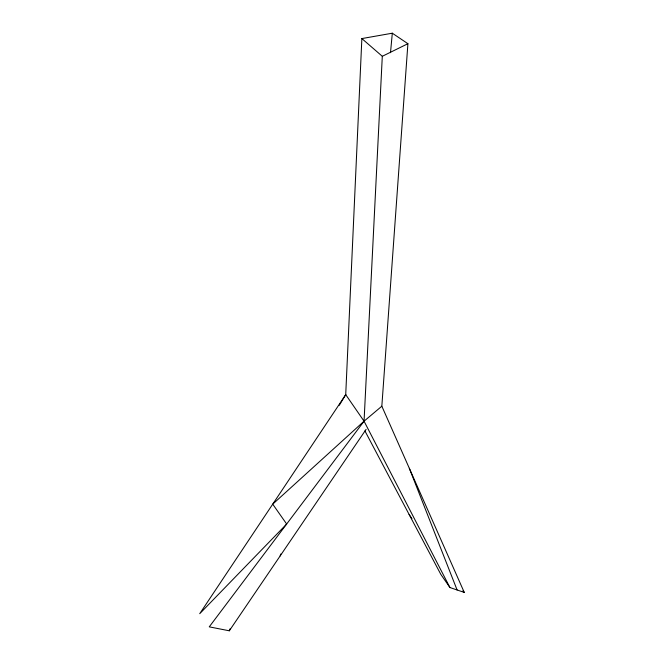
<?xml version="1.0" encoding="UTF-8"?>
<svg xmlns="http://www.w3.org/2000/svg" width="664" height="664" viewBox="0 0 664 664"><rect width="100%" height="100%" fill="white"/><g stroke="black" fill="none" stroke-linecap="round" stroke-linejoin="round"><path stroke-width="1" d="M364.926 430.928L440.78 574.302L449.926 587.532L464.269 592.413L381.833 406.202L407.903 43.708L392.316 33.2L361.863 38.578L345.72 394.632L339.296 405.289M361.863 38.578L382.298 56.291L364.055 421.192L449.926 587.532M390.498 52.705L392.316 33.2M280.158 555.934L280.797 553.984M381.833 406.202L364.055 421.192L209.251 626.857L229.312 630.8L230.001 628.849M229.312 630.8L366.113 429.351M382.298 56.291L407.903 43.708M462.924 590.86L464.269 592.413M409.09 514.409L411.946 518.7M409.314 468.278L457.098 589.972M345.72 394.632L199.731 613.685L286.657 524.029L272.721 504.159L364.055 421.192L345.72 394.632"/></g></svg>
